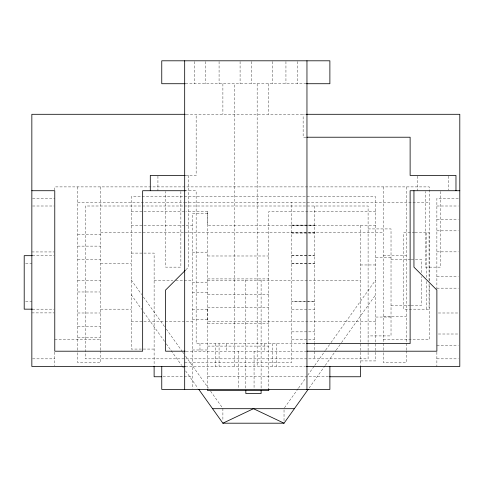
<?xml version="1.0" encoding="UTF-8"?>
<svg xmlns="http://www.w3.org/2000/svg" width="484" height="484" viewBox="0 0 484 484"><rect width="100%" height="100%" fill="white"/><g stroke="black" fill="none" stroke-linecap="round" stroke-linejoin="round"><path stroke-width="0.36" stroke-dasharray="2.42 1.81" d="M234.226 366.485L234.359 83.726M375.735 225.405L207.642 225.405L207.642 211.562L185.904 211.562M375.735 321.37L207.642 321.37L207.642 307.522L268.777 307.522M284.471 407.818L298.071 388.749M298.513 388.138L305.973 377.677M307.727 375.215L314.31 365.989M314.745 365.378L325.278 350.61M325.714 349.999L330.542 343.229M330.983 342.618L375.735 279.873M309.04 388.138L324.837 365.989M325.278 365.378L335.805 350.61M336.247 349.999L341.075 343.229M341.51 342.618L375.735 294.635M185.838 269.806L188.506 267.138L188.506 175.432M185.439 83.726L306.959 83.726M186.086 114.297L305.555 114.297M306.148 137.22L303.135 137.22L303.135 114.297M185.626 175.432L196.147 175.432L196.147 114.297M184.634 190.72L196.147 190.72L196.147 343.561L305.785 343.561M32.579 198.361L54.771 198.361M458.324 198.361L436.877 198.361L436.877 290.333M77.694 202.179L183.932 202.179M184.543 202.179L429.229 202.179M32.579 206.002L54.026 206.002M436.877 206.002L458.324 206.002M131.188 211.562L185.154 211.562M375.735 211.562L268.777 211.562L268.747 389.082M207.612 213.541L192.323 213.541L192.323 388.616M436.877 219.373L458.324 219.373M291.677 225.108L314.6 225.108M291.677 225.205L314.6 225.205M131.188 225.405L192.323 225.405M368.094 228.926L391.024 228.926L391.024 335.92L368.094 335.92M436.877 230.838L458.324 230.838M100.624 232.75L383.376 232.75M414.625 232.75L403.62 232.75L403.62 309.167L429.054 309.167L429.054 283.697M415.109 232.75L429.054 232.75L429.054 280.702M291.677 232.907L314.6 232.907M291.677 233.016L314.6 233.016M77.694 234.661L100.624 234.661M77.694 246.12L100.624 246.12M436.877 251.855L458.324 251.855M31.841 251.946L54.026 251.946M192.323 252.17L207.612 252.17M131.188 253.096L154.118 253.096L154.118 365.523M291.677 255.407L314.6 255.407M291.677 255.619L314.6 255.619M32.404 255.673L54.02 255.673M383.376 255.673L406.306 255.673M207.606 255.988L268.747 255.988M375.735 257.428L391.024 257.428M77.694 259.497L100.624 259.497M391.024 259.497L410.408 259.497M411.152 259.497L421.588 259.497L421.588 273.03M291.677 263.217L314.6 263.217M25.591 263.32L31.841 263.32M100.624 263.32L131.188 263.32M291.677 263.32L314.6 263.32M360.453 264.966L375.735 264.966M436.877 276.691L458.324 276.691M207.606 278.917L268.747 278.917M77.694 280.514L100.624 280.514M154.118 280.787L172.849 280.787M175.843 280.787L192.323 280.787M207.612 280.787L360.453 280.787M192.323 282.741L207.612 282.741M436.877 288.155L458.324 288.155M77.694 291.973L100.624 291.973M192.323 292.657L207.612 292.657M207.612 294.635L268.747 294.635M25.591 301.526L31.841 301.526M391.024 305.35L410.408 305.35M411.152 305.35L421.588 305.35L421.588 276.491M32.404 309.167L54.02 309.167M100.624 309.167L131.188 309.167M291.677 309.445L314.6 309.439M192.323 309.5L207.612 309.5M31.841 312.894L54.026 312.894M77.694 312.991L100.624 312.991M438.353 312.991L458.324 312.991M383.376 316.814L406.306 316.814M375.735 317.038L391.024 317.038M192.323 319.416L207.612 319.416M131.188 321.37L164.397 321.37M165.153 321.37L192.323 321.37M207.612 323.312L268.747 323.312M77.694 326.367L100.624 326.367M291.677 331.867L314.6 331.83M438.353 334.008L458.324 334.008M77.694 337.826L100.624 337.826M54.771 339.738L100.624 339.738M291.677 339.738L314.6 339.726M383.376 339.738L429.229 339.738L429.229 283.805M436.877 345.467L458.324 345.467M207.612 346.096L268.747 346.096M154.118 349.061L131.188 349.061L131.188 196.794L375.735 196.794L375.735 360.925L360.453 360.925M192.323 349.986L207.612 349.986M185.983 351.202L306.136 351.202M32.579 358.844L54.771 358.844M436.877 358.844L458.324 358.844M184.682 362.667L291.677 362.667L291.677 202.179M185.408 366.485L305.555 366.485M163.108 376.752L192.323 376.752M207.612 376.752L328.884 376.752M131.188 279.873L141.721 294.635M143.476 297.091L164.536 326.621M166.29 329.084L182.087 351.227M182.528 351.844L183.841 353.689M185.596 356.145L208.416 388.138M210.607 391.211L222.894 408.435L222.894 420.983M131.188 294.635L141.721 309.397M143.476 311.859L164.536 341.383M166.29 343.846L170.683 349.999M171.118 350.61L181.651 365.378M182.087 365.989L183.841 368.451M185.596 370.913L197.883 388.138M448.335 176.164L448.335 189.988M440.694 191.464L440.694 267.138L425.412 267.138L425.412 191.464M436.877 352.158L436.877 366.485M429.229 281.01L429.229 186.897L54.771 186.897L54.771 189.909M426.368 232.75L426.368 277.701M426.368 281.446L426.368 309.167M417.771 176.164L417.771 190.72M406.306 186.897L406.306 350.289M406.306 350.833L406.306 362.667L383.376 362.667L383.376 350.833M383.376 186.897L383.376 350.289M368.094 342.279L368.094 206.002L85.335 206.002L85.335 358.844L368.094 358.844L368.094 343.035M360.453 225.405L360.453 365.45M314.6 206.002L314.6 342.357M314.6 343.035L314.6 358.844M297.406 61.541L297.406 83.726M285.941 61.541L285.941 83.726M284.029 409.912L284.029 420.983M276.388 343.561L276.388 366.485M272.571 61.541L272.571 83.726M272.571 343.561L272.571 366.485M268.747 83.726L268.747 114.297M264.839 343.561L264.839 351.202M261.106 279.873L261.106 388.362M257.155 83.726L257.155 366.485M254.064 351.202L254.064 389.414M251.553 61.541L251.553 83.726M245.824 279.873L245.824 389.838M240.088 61.541L240.088 83.726M238.781 351.202L238.781 389.414M226.802 343.561L226.802 351.202M222.894 83.726L222.894 114.297M219.077 61.541L219.077 83.726M219.077 343.561L219.077 366.485M215.253 343.561L215.253 366.485M207.642 211.562L207.612 389.082M205.7 61.541L205.7 83.726M199.971 343.561L199.971 351.202M194.235 61.541L194.235 83.726M180.865 191.464L180.865 267.138L165.576 267.138L165.576 191.464M157.935 176.164L157.935 190.72M100.624 186.897L100.624 350.289M100.624 350.833L100.624 362.667L77.694 362.667L77.694 350.833M77.694 186.897L77.694 350.289M54.771 352.158L54.771 365.735M314.6 301.526L291.677 301.526L314.6 301.538"/><path stroke-width="0.73" d="M198.761 389.366L222.894 423.197L284.029 423.197L308.163 389.366M185.305 270.338L165.576 290.067L165.576 351.202L185.227 351.202M222.894 423.197L253.465 408.696L284.029 423.197M185.154 83.726L161.759 83.726L161.759 60.802L329.882 60.802L329.882 83.726L306.487 83.726M185.33 114.297L31.841 114.297L31.841 366.485L185.33 366.485M306.312 114.297L459.8 114.297L459.8 366.485L306.312 366.485M306.904 137.22L410.123 137.22L410.123 175.432L455.976 175.432L455.976 190.72M185.245 175.432L150.294 175.432L150.294 190.72M31.841 190.72L54.771 190.72L54.771 351.202L142.653 351.202L142.653 190.72L185.499 190.72M459.8 190.72L410.123 190.72L410.123 343.561L306.541 343.561M32.404 255.673L24.2 255.673L24.2 309.167L32.404 309.167M306.892 351.202L436.877 351.202L436.877 290.067L413.947 267.138L413.947 190.72M161.608 376.752L154.118 376.752L154.118 366.17M329.634 376.752L360.453 376.752L360.453 366.17M212.549 408.696L294.381 408.696M329.882 366.485L329.882 389.414L161.759 389.414L161.759 366.485M306.959 60.802L306.959 389.414M268.747 389.082L268.747 390.594L207.612 390.594L207.612 389.082M261.106 390.509L261.106 393.528L245.824 393.528L245.824 390.509M184.682 60.802L184.682 389.414"/></g></svg>
